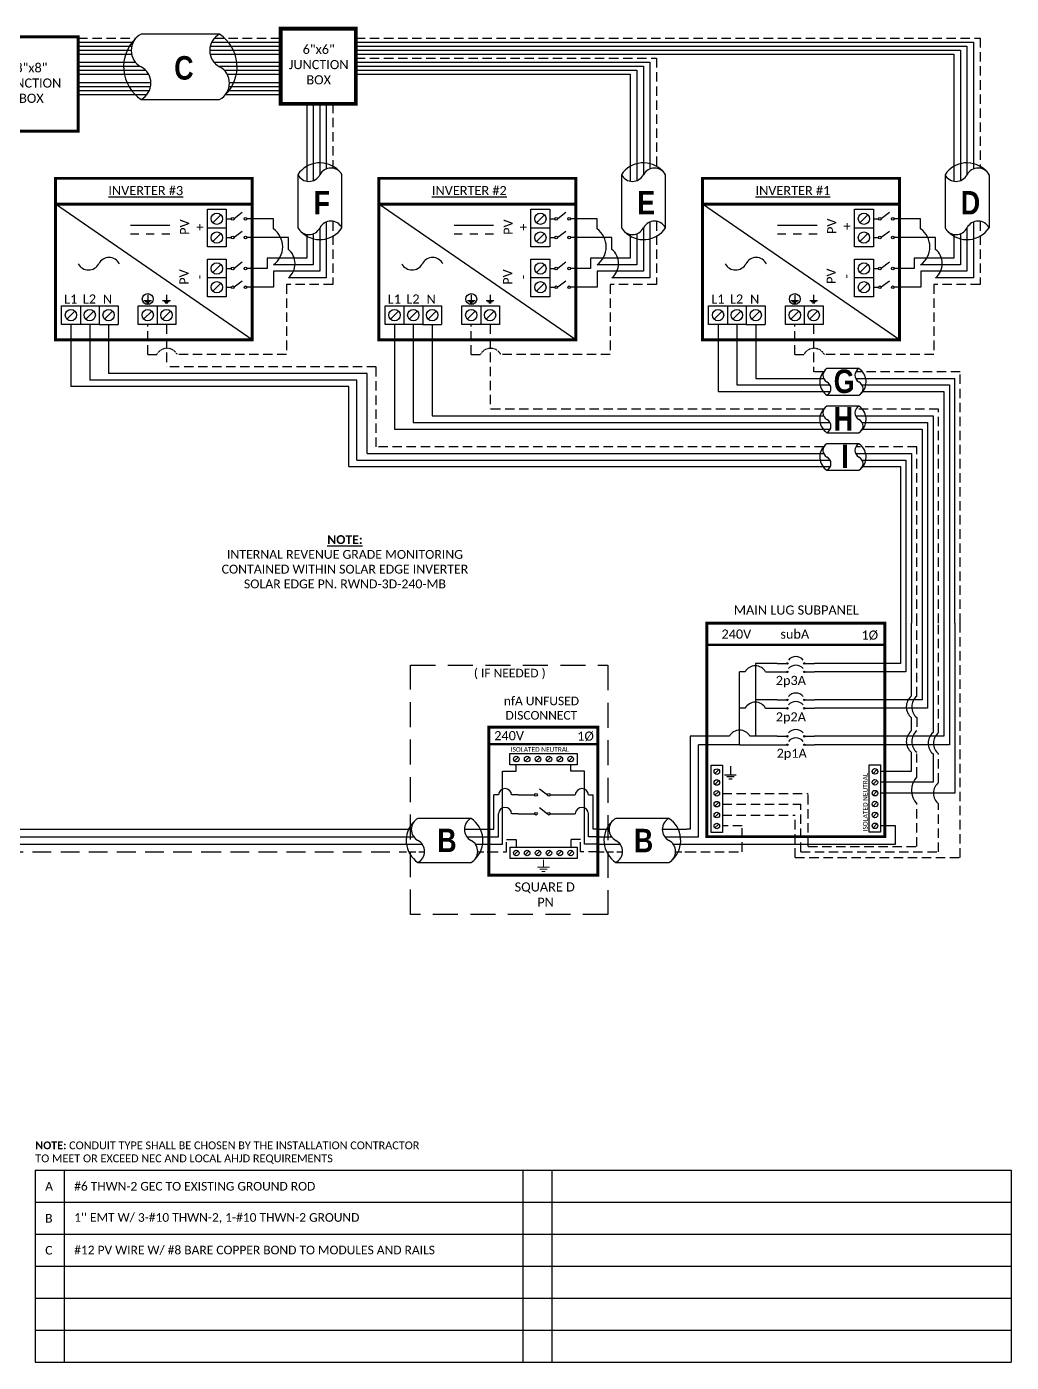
# Model space of a CAD drawing. Header units: feet. Extents: x 18883 to 19513, y 15288 to 15847.
# Drawn here: x 19120 to 19513, y 15288 to 15822 of the extents above; entities that cross this region are included whole.
import ezdxf

# ---------------------------------------------------------------- set-up
doc = ezdxf.new("R2010")
doc.units = ezdxf.units.FT
doc.header["$MEASUREMENT"] = 0
doc.linetypes.add('DASHED', pattern=[0.75, 0.5, -0.25])
doc.linetypes.add('HIDDEN', pattern=[0.375, 0.25, -0.125])
for name, color, linetype in [('ONE LINE BLOCKS', 7, 'Continuous'), ('TABLES', 7, 'Continuous'), ('TEXT', 7, 'Continuous'), ('Z - TITLEBLOCK TXT', 7, 'Continuous')]:
    doc.layers.add(name, color=color, linetype=linetype)
doc.styles.add('ONE LINE TXT', font='techb___.ttf')
doc.styles.get("Standard").update_dxf_attribs({"font": 'calibri.ttf'})

# ---------------------------------------------------------------- blocks, each defined once
blk = doc.blocks.new('3inverterSub')
at = {"layer": 'ONE LINE BLOCKS', "linetype": 'Continuous'}
h = blk.add_hatch(color=1, dxfattribs=at)
h.dxf.hatch_style = 1
edge = h.paths.add_edge_path()
edge.add_arc((40.28, 75.29), 0.291, 0, 360)
h = blk.add_hatch(color=1, dxfattribs=at)
h.dxf.hatch_style = 1
edge = h.paths.add_edge_path()
edge.add_arc((46.96, 75.29), 0.291, 0, 360)
h = blk.add_hatch(color=1, dxfattribs=at)
h.dxf.hatch_style = 1
edge = h.paths.add_edge_path()
edge.add_arc((40.28, 71.91), 0.291, 0, 360)
h = blk.add_hatch(color=1, dxfattribs=at)
h.dxf.hatch_style = 1
edge = h.paths.add_edge_path()
edge.add_arc((46.96, 71.91), 0.291, 0, 360)
h = blk.add_hatch(color=1, dxfattribs=at)
h.dxf.hatch_style = 1
edge = h.paths.add_edge_path()
edge.add_arc((40.28, 60.73), 0.291, 0, 360)
h = blk.add_hatch(color=1, dxfattribs=at)
h.dxf.hatch_style = 1
edge = h.paths.add_edge_path()
edge.add_arc((46.96, 60.73), 0.291, 0, 360)
h = blk.add_hatch(color=1, dxfattribs=at)
h.dxf.hatch_style = 1
edge = h.paths.add_edge_path()
edge.add_arc((40.28, 57.35), 0.291, 0, 360)
h = blk.add_hatch(color=1, dxfattribs=at)
h.dxf.hatch_style = 1
edge = h.paths.add_edge_path()
edge.add_arc((46.96, 57.35), 0.291, 0, 360)
h = blk.add_hatch(color=1, dxfattribs=at)
h.dxf.hatch_style = 1
edge = h.paths.add_edge_path()
edge.add_arc((40.28, 46.17), 0.291, 0, 360)
h = blk.add_hatch(color=1, dxfattribs=at)
h.dxf.hatch_style = 1
edge = h.paths.add_edge_path()
edge.add_arc((40.28, 42.79), 0.291, 0, 360)
h = blk.add_hatch(color=1, dxfattribs=at)
h.dxf.hatch_style = 1
edge = h.paths.add_edge_path()
edge.add_arc((46.96, 46.17), 0.291, 0, 360)
h = blk.add_hatch(color=1, dxfattribs=at)
h.dxf.hatch_style = 1
edge = h.paths.add_edge_path()
edge.add_arc((46.96, 42.79), 0.291, 0, 360)
at = {"color": 7, "linetype": 'Continuous'}
for p, q in [((85.47, 91.47), (85.47, 75.29)), ((94.17, 91.47), (94.17, 60.73)), ((102.87, 91.47), (102.87, 46.17)), ((36.09, 75.29), (27.43, 75.29)), ((27.43, 75.29), (27.43, 60.73)), ((85.47, 75.29), (51.15, 75.29)), ((36.09, 60.73), (27.43, 60.73)), ((27.43, 60.73), (27.43, 46.17)), ((94.17, 60.73), (51.15, 60.73)), ((17.02, 46.17), (1.34, 46.17)), ((1.34, 46.17), (1.34, 9)), ((36.09, 46.17), (25.26, 46.17)), ((102.87, 46.17), (51.15, 46.17)), ((1.34, 9), (0, 9))]:
    blk.add_line(p, q, dxfattribs=at)
at = {"color": 10, "linetype": 'Continuous'}
for p, q in [((87.65, 91.47), (87.65, 71.91)), ((96.35, 91.47), (96.35, 57.35)), ((105.05, 91.47), (105.05, 42.79)), ((21.14, 57.35), (21.14, 71.91)), ((23.31, 71.91), (21.14, 71.91)), ((31.55, 71.91), (36.09, 71.91)), ((87.65, 71.91), (51.15, 71.91)), ((21.14, 42.79), (21.14, 57.35)), ((23.31, 57.35), (21.14, 57.35)), ((31.55, 57.35), (36.09, 57.35)), ((96.35, 57.35), (51.15, 57.35)), ((21.14, 42.79), (4.63, 42.79)), ((4.63, 6), (4.63, 42.79)), ((21.14, 42.79), (36.09, 42.79)), ((105.05, 42.79), (51.15, 42.79)), ((0, 6), (4.63, 6))]:
    blk.add_line(p, q, dxfattribs=at)
at = {"color": 253, "linetype": 'Continuous'}
for p, q in [((89.82, 91.47), (89.82, 62.22)), ((98.52, 91.47), (98.52, 47.66)), ((107.23, 91.47), (107.23, 23.41)), ((89.82, 53.66), (89.82, 48.33)), ((89.82, 39.78), (89.82, 32.11)), ((98.52, 39.1), (98.52, 27.76)), ((89.82, 32.11), (77.54, 32.11)), ((98.52, 27.76), (77.54, 27.76)), ((107.23, 23.41), (77.54, 23.41)), ((83.55, 10.36), (77.54, 10.36)), ((83.55, 3), (83.55, 10.36)), ((0, 3), (83.55, 3))]:
    blk.add_line(p, q, dxfattribs=at)
at = {"color": 10, "linetype": 'Continuous'}
for centre in [(27.43, 69.75), (27.43, 55.19)]:
    blk.add_arc(centre, 4.65, 27.6639, 152.3361, dxfattribs=at)
at = {"color": 253, "linetype": 'Continuous'}
for centre in [(93.4, 57.94), (93.4, 44.05), (102.1, 43.38)]:
    blk.add_arc(centre, 5.58, 129.9215, 230.0785, dxfattribs=at)
at = {"color": 7, "linetype": 'Continuous'}
blk.add_arc((21.14, 44.01), 4.65, 27.6639, 152.3361, dxfattribs=at)
at = {"layer": 'ONE LINE BLOCKS', "lineweight": 50}
blk.add_line((8.04, 82.77), (79.2, 82.77), dxfattribs=at)
at = {"layer": 'ONE LINE BLOCKS', "lineweight": 50, "const_width": 1.19}
blk.add_lwpolyline([(8.04, 6.01), (8.04, 91.47), (79.2, 91.47), (79.2, 6.01)], close=True, dxfattribs=at)
at = {"layer": 'TEXT', "color": 92, "linetype": 'HIDDEN', "ltscale": 15}
for p, q in [((92, 62.22), (92, 91.47)), ((100.7, 47.66), (100.7, 91.47)), ((109.4, -2.31), (109.4, 91.47)), ((92, 53.66), (92, 48.33)), ((92, 30.01), (92, 39.1)), ((100.7, 27.68), (100.7, 39.1)), ((14.31, 23.34), (48.52, 23.34)), ((48.52, 2.06), (48.52, 23.34)), ((14.31, 18.99), (45.6, 18.99)), ((45.6, -0.12), (45.6, 18.99)), ((92, 2.06), (92, 19.13)), ((100.7, -0.12), (100.7, 19.13)), ((14.31, 14.64), (43.39, 14.64)), ((43.39, -2.31), (43.39, 14.64)), ((22.14, 10.28), (14.31, 10.28)), ((22.14, 0), (22.14, 10.28)), ((0, 0), (22.14, 0)), ((48.52, 2.06), (92, 2.06)), ((43.39, -2.31), (109.4, -2.31)), ((45.6, -0.12), (100.7, -0.12))]:
    blk.add_line(p, q, dxfattribs=at)
at = {"layer": 'TEXT', "color": 92, "linetype": 'HIDDEN', "flags": 128}
for points in [[(17.42, 34.26), (17.42, 30.76)], [(15.08, 30.76), (19.76, 30.76)], [(18.95, 29.89), (15.89, 29.89)], [(18.13, 29.02), (16.7, 29.02)]]:
    blk.add_lwpolyline(points, dxfattribs=at)
at = {"layer": 'TEXT', "color": 92, "linetype": 'Continuous', "ltscale": 4}
for centre, radius, start, end in [((95.47, 57.94), 5.51, 129.059, 230.941), ((95.47, 44.05), 5.51, 129.059, 230.941), ((104.17, 43.38), 5.51, 129.059, 230.941), ((97.91, 24.57), 8.03, 137.3778, 222.6222), ((104.17, 23.41), 5.51, 129.059, 230.941)]:
    blk.add_arc(centre, radius, start, end, dxfattribs=at)
at = {"layer": 'Z - TITLEBLOCK TXT', "color": 1, "linetype": 'Continuous'}
for p, q in [((9.77, 7.69), (9.77, 34.63)), ((9.77, 34.63), (14.31, 34.63)), ((14.31, 34.63), (14.31, 7.69)), ((73, 7.76), (73, 34.71)), ((73, 34.71), (77.54, 34.71)), ((77.54, 34.71), (77.54, 7.76)), ((14.31, 7.69), (9.77, 7.69)), ((77.54, 7.76), (73, 7.76))]:
    blk.add_line(p, q, dxfattribs=at)
at = {"layer": 'Z - TITLEBLOCK TXT', "color": 4, "linetype": 'Continuous'}
for p, q in [((12.83, 32.82), (11.25, 31.25)), ((76.06, 32.9), (74.49, 31.32)), ((12.83, 28.47), (11.25, 26.9)), ((76.06, 28.54), (74.49, 26.97)), ((12.83, 24.12), (11.25, 22.55)), ((76.06, 24.19), (74.49, 22.62)), ((12.83, 19.77), (11.25, 18.2)), ((76.06, 19.84), (74.49, 18.27)), ((12.83, 15.42), (11.25, 13.85)), ((12.83, 11.07), (11.25, 9.5)), ((76.06, 15.49), (74.49, 13.92)), ((76.06, 11.14), (74.49, 9.57))]:
    blk.add_line(p, q, dxfattribs=at)
at = {"layer": 'Z - TITLEBLOCK TXT', "color": 1, "linetype": 'Continuous', "flags": 128}
for points in [[(36.09, 75.29), (40.28, 75.29)], [(36.09, 75.29), (40.28, 75.29)], [(46.96, 75.29), (51.15, 75.29)], [(36.09, 71.91), (40.28, 71.91)], [(36.09, 71.91), (40.28, 71.91)], [(46.96, 71.91), (51.15, 71.91)], [(36.09, 60.73), (40.28, 60.73)], [(36.09, 60.73), (40.28, 60.73)], [(46.96, 60.73), (51.15, 60.73)], [(36.09, 57.35), (40.28, 57.35)], [(36.09, 57.35), (40.28, 57.35)], [(46.96, 57.35), (51.15, 57.35)], [(36.09, 46.17), (40.28, 46.17)], [(36.09, 46.17), (40.28, 46.17)], [(36.09, 42.79), (40.28, 42.79)], [(36.09, 42.79), (40.28, 42.79)], [(46.96, 46.17), (51.15, 46.17)], [(46.96, 42.79), (51.15, 42.79)]]:
    blk.add_lwpolyline(points, dxfattribs=at)
at = {"layer": 'Z - TITLEBLOCK TXT', "color": 1, "linetype": 'Continuous'}
for centre in [(40.28, 75.29), (46.96, 75.29), (40.28, 71.91), (46.96, 71.91), (40.28, 60.73), (46.96, 60.73), (40.28, 57.35), (46.96, 57.35), (40.28, 46.17), (40.28, 42.79), (46.96, 46.17), (46.96, 42.79)]:
    blk.add_circle(centre, 0.291, dxfattribs=at)
at = {"layer": 'Z - TITLEBLOCK TXT', "color": 4, "linetype": 'Continuous'}
for centre in [(12.04, 32.04), (75.27, 32.11), (12.04, 27.69), (75.27, 27.76), (12.04, 23.34), (75.27, 23.41), (12.04, 18.99), (75.27, 19.06), (12.04, 14.64), (12.04, 10.28), (75.27, 14.71), (75.27, 10.36)]:
    blk.add_circle(centre, 1.11, dxfattribs=at)
at = {"layer": 'Z - TITLEBLOCK TXT', "color": 1, "linetype": 'Continuous'}
for centre in [(43.62, 74.09), (43.62, 70.71), (43.62, 59.53), (43.62, 56.15), (43.62, 44.97), (43.62, 41.59)]:
    blk.add_arc(centre, 3.93, 40.3392, 139.6608, dxfattribs=at)
at = {"layer": 'TABLES', "color": 1, "linetype": 'Continuous'}
for s, p in [('2p3A', (35.59, 66.67)), ('2p2A', (35.59, 52.11)), ('2p1A', (35.93, 37.55))]:
    blk.add_text(s, height=3.658, dxfattribs=at).set_placement(p)
at = {"layer": 'TABLES', "color": 4, "linetype": 'Continuous'}
blk.add_text('ISOLATED NEUTRAL', height=1.8743, rotation=90, dxfattribs=at).set_placement((72.35, 8.12))
at = {"layer": 'TEXT', "color": 1, "attachment_point": 5}
for s, width, gutter_width, insert, char_height in [('MAIN LUG SUBPANEL ', 62.3984, 7.17, (43.82, 96.65), 3.6576), ('240V', 0.1481, 0.75, (19.83, 87.03), 3.658), ('subA', 0.1481, 0.75, (43.21, 87.03), 3.658), ('1Ø', 0.1481, 0.75, (73.19, 86.51), 3.658)]:
    blk.add_mtext_dynamic_manual_height_columns(s, width=width, gutter_width=gutter_width, heights=[0], dxfattribs=dict(at, insert=insert, char_height=char_height))
blk = doc.blocks.new('*U17')
at = {"color": 7, "linetype": 'Continuous'}
for p, q in [((-7.14, 13.31), (-28.39, 13.31)), ((-28.39, -4.31), (-7.14, -4.31))]:
    blk.add_line(p, q, dxfattribs=at)
at = {"color": 7}
for p, q in [((-35.53, 9), (-31.05, 9)), ((-9.81, 9), (0, 9))]:
    blk.add_line(p, q, dxfattribs=at)
at = {"color": 10}
for p, q in [((-35.53, 6), (-30.11, 6)), ((-8.87, 6), (0, 6))]:
    blk.add_line(p, q, dxfattribs=at)
at = {"color": 253}
for p, q in [((-35.53, 3), (-26.66, 3)), ((-5.41, 3), (0, 3))]:
    blk.add_line(p, q, dxfattribs=at)
at = {"color": 92, "linetype": 'HIDDEN', "ltscale": 10}
for p, q in [((-4.48, 0), (0, 0)), ((-35.53, 0), (-25.72, 0))]:
    blk.add_line(p, q, dxfattribs=at)
at = {"color": 7, "linetype": 'Continuous'}
for centre, start, end in [((-22.54, 4.5), 133.9732, 236.4265), ((-12.99, 4.5), 313.9732, 56.4265)]:
    blk.add_arc(centre, 10.58, start, end, dxfattribs=at)
at = {"linetype": 'Continuous'}
for centre, start, end in [((-26.08, 8.91), 117.6639, 242.3361), ((-4.83, 8.91), 117.6639, 242.3361), ((-30.7, 0.09), 297.6639, 62.3361), ((-9.45, 0.09), 297.6639, 62.3361)]:
    blk.add_arc(centre, 4.98, start, end, dxfattribs=at)
blk = doc.blocks.new('*U25')
at = {"color": 7}
blk.add_line((-79.14, 9), (0, 9), dxfattribs=at)
at = {"color": 10}
blk.add_line((-79.14, 6), (0, 6), dxfattribs=at)
at = {"color": 253}
blk.add_line((-79.14, 3), (0, 3), dxfattribs=at)
at = {"color": 92, "linetype": 'DASHED', "ltscale": 15}
blk.add_line((-79.14, 0), (0, 0), dxfattribs=at)
blk = doc.blocks.new('unfusedDisconnect')
at = {"lineweight": 50}
blk.add_line((-43.61, 43.06), (0, 43.06), dxfattribs=at)
at = {"color": 1, "linetype": 'Continuous'}
for p, q in [((-35.27, 34.78), (-35.27, 39.32)), ((-35.27, 39.32), (-8.32, 39.32)), ((-8.32, 39.32), (-8.32, 34.78)), ((-8.32, 34.78), (-35.27, 34.78)), ((-31.89, 22.73), (-25.32, 22.73)), ((-23.43, 25.18), (-20.16, 22.74)), ((-19.08, 22.73), (-11.7, 22.73)), ((-23.43, 17.65), (-20.16, 15.2)), ((-31.89, 15.2), (-25.32, 15.2)), ((-19.08, 15.2), (-11.7, 15.19)), ((-35.27, 1.76), (-8.32, 1.76)), ((-35.27, 1.76), (-35.27, -2.78)), ((-8.32, 1.76), (-8.32, -2.78)), ((-8.32, -2.78), (-35.27, -2.78))]:
    blk.add_line(p, q, dxfattribs=at)
at = {"color": 4, "linetype": 'Continuous'}
for p, q in [((-31.89, 37.83), (-33.46, 36.26)), ((-27.53, 37.83), (-29.11, 36.26)), ((-23.18, 37.83), (-24.76, 36.26)), ((-18.83, 37.83), (-20.41, 36.26)), ((-14.48, 37.83), (-16.06, 36.26)), ((-10.13, 37.83), (-11.7, 36.26)), ((-31.89, 0.28), (-33.46, -1.3)), ((-27.53, 0.28), (-29.11, -1.3)), ((-23.18, 0.28), (-24.76, -1.3)), ((-18.83, 0.28), (-20.41, -1.3)), ((-14.48, 0.28), (-16.06, -1.3)), ((-10.13, 0.28), (-11.7, -1.3))]:
    blk.add_line(p, q, dxfattribs=at)
at = {"color": 253, "linetype": 'Continuous'}
for p, q in [((-38.16, 3), (-38.16, 32.17)), ((-38.16, 32.17), (-32.67, 32.17)), ((-32.67, 32.17), (-32.67, 34.78)), ((-10.92, 32.17), (-10.92, 34.78)), ((-5.43, 32.17), (-10.92, 32.17)), ((-5.43, 3), (-5.43, 32.17)), ((-43.61, 3), (-38.16, 3)), ((0, 3), (-5.43, 3))]:
    blk.add_line(p, q, dxfattribs=at)
at = {"color": 7, "linetype": 'Continuous'}
for p, q in [((-41.66, 9), (-41.66, 22.73)), ((-39.8, 22.73), (-41.66, 22.73)), ((-31.89, 22.73), (-34.52, 22.73)), ((-11.7, 22.73), (-9.07, 22.73)), ((-3.79, 22.73), (-1.93, 22.73)), ((-1.93, 9), (-1.93, 22.73))]:
    blk.add_line(p, q, dxfattribs=at)
at = {"color": 10, "linetype": 'Continuous'}
for p, q in [((-39.8, 6), (-39.8, 15.2)), ((-31.89, 15.2), (-34.52, 15.2)), ((-11.7, 15.2), (-9.07, 15.2)), ((-3.79, 6), (-3.79, 15.2)), ((-43.61, 6), (-39.8, 6)), ((0, 6), (-3.79, 6))]:
    blk.add_line(p, q, dxfattribs=at)
at = {"color": 7}
for p, q in [((-43.61, 9), (-41.66, 9)), ((0, 9), (-1.93, 9))]:
    blk.add_line(p, q, dxfattribs=at)
at = {"color": 92, "linetype": 'HIDDEN', "ltscale": 15}
for p, q in [((-43.61, 0), (-36.58, 0)), ((-36.58, 0), (-36.58, 4.9)), ((-36.58, 4.9), (-32.67, 4.9)), ((-32.67, 4.9), (-32.67, 1.76)), ((-7.01, 4.9), (-10.92, 4.9)), ((-10.92, 4.9), (-10.92, 1.76)), ((-7.01, 0), (-7.01, 4.9)), ((0, 0), (-7.01, 0))]:
    blk.add_line(p, q, dxfattribs=at)
at = {"lineweight": 50, "const_width": 1.19}
blk.add_lwpolyline([(-43.61, -9.34), (-43.61, 49.84), (0, 49.84), (0, -9.34)], close=True, dxfattribs=at)
at = {"color": 92, "linetype": 'Continuous', "lineweight": 5, "ltscale": 0.05, "flags": 128}
for points in [[(-21.8, -3.32), (-21.8, -6.17)], [(-24.14, -6.17), (-19.45, -6.17)], [(-20.27, -7.03), (-23.32, -7.03)], [(-21.08, -7.9), (-22.51, -7.9)]]:
    blk.add_lwpolyline(points, dxfattribs=at)
at = {"color": 4, "linetype": 'Continuous'}
for centre in [(-32.67, 37.05), (-28.32, 37.05), (-23.97, 37.05), (-19.62, 37.05), (-15.27, 37.05), (-10.92, 37.05), (-32.67, -0.51), (-28.32, -0.51), (-23.97, -0.51), (-19.62, -0.51), (-15.27, -0.51), (-10.92, -0.51)]:
    blk.add_circle(centre, 1.11, dxfattribs=at)
at = {"color": 1, "linetype": 'Continuous'}
for centre in [(-24.78, 22.73), (-19.62, 22.73), (-24.78, 15.2), (-19.62, 15.2)]:
    blk.add_circle(centre, 0.541, dxfattribs=at)
at = {"color": 7, "linetype": 'Continuous'}
for centre in [(-37.16, 22.58), (-6.43, 22.58)]:
    blk.add_arc(centre, 2.64, 3.2819, 176.7181, dxfattribs=at)
at = {"color": 10, "linetype": 'Continuous'}
for centre in [(-37.16, 15.04), (-6.43, 15.04)]:
    blk.add_arc(centre, 2.64, 3.2819, 176.7181, dxfattribs=at)
at = {"color": 4, "linetype": 'Continuous'}
blk.add_text('ISOLATED NEUTRAL', height=1.8743, dxfattribs=at).set_placement((-34.91, 39.97))
at = {"color": 1}
for s, width, gutter_width, heights, insert, char_height, attachment_point in [('\\A1;\\pi17.559;nfA UNFUSED\\P\\pi18.229;DISCONNECT', 64.922, 0, [11.89], (-55.21, 62.04), 3.4544, 1), ('240V', 0.1481, 0.75, [0], (-35.55, 46.4), 3.658, 5), ('1Ø', 0.1481, 0.75, [0], (-4.98, 46.1), 3.658, 5), ('\\A1;\\pi13.903,t32.191;SQUARE D\\P\\pi22.981,t41.269;PN', 51.6906, 0.203, [45.94], (-47.25, -12.27), 3.6576, 1)]:
    blk.add_mtext_dynamic_manual_height_columns(s, width=width, gutter_width=gutter_width, heights=heights, dxfattribs=dict(at, insert=insert, char_height=char_height, attachment_point=attachment_point))
blk = doc.blocks.new('*U23')
at = {"color": 10, "linetype": 'DASHED', "ltscale": 20}
blk.add_lwpolyline([(-75.05, 74.56), (3.97, 74.56), (3.97, -25.17), (-75.05, -25.17)], close=True, dxfattribs=at)
at = {"color": 7}
for name, p in [('unfusedDisconnect', (0, 0)), ('*U17', (-43.61, 0))]:
    blk.add_blockref(name, p, dxfattribs=at)
at = {"color": 10, "insert": (-50.86, 73.16), "char_height": 3.4544, "attachment_point": 1}
blk.add_mtext_dynamic_manual_height_columns('\\A1;\\pi1.2092;( IF NEEDED )', width=30.7523, gutter_width=0, heights=[6.58], dxfattribs=at)
at = {"color": 1, "linetype": 'Continuous', "insert": (-64.3, 9.22), "char_height": 9.3833, "attachment_point": 1, "style": 'ONE LINE TXT'}
blk.add_mtext_dynamic_manual_height_columns('{\\W1;\\C256;B}', width=0.1385, gutter_width=2.13, heights=[0], dxfattribs=at)
blk = doc.blocks.new('*U28')
at = {"color": 7}
blk.add_line((-79.14, 9), (0, 9), dxfattribs=at)
at = {"color": 10}
blk.add_line((-79.14, 6), (0, 6), dxfattribs=at)
at = {"color": 253}
blk.add_line((-79.14, 3), (0, 3), dxfattribs=at)
at = {"color": 92, "linetype": 'DASHED', "ltscale": 15}
blk.add_line((-79.14, 0), (0, 0), dxfattribs=at)
at = {"color": 1, "insert": (-22.08, 115.96), "char_height": 3.5433, "attachment_point": 5}
blk.add_mtext_dynamic_manual_height_columns('{\\fCalibri|b1|i0|c0|p34;\\LNOTE:\\P}INTERNAL REVENUE GRADE MONITORING\\PCONTAINED WITHIN SOLAR EDGE INVERTER\\PSOLAR EDGE PN. RWND-3D-240-MB', width=99.534, gutter_width=7.17, heights=[0], dxfattribs=at)
blk = doc.blocks.new('*T22')
at = {"linetype": 'ByBlock', "lineweight": -2, "transparency": 16777216}
for p, q in [((0, 0), (390.51, 0)), ((0, 0), (0, -76.8)), ((11.58, 0), (11.58, -76.8)), ((195.1, 0), (195.1, -76.8)), ((206.68, 0), (206.68, -76.8)), ((390.51, 0), (390.51, -76.8)), ((0, -12.8), (390.51, -12.8)), ((0, -25.61), (390.51, -25.61)), ((0, -38.41), (390.51, -38.41)), ((0, -51.22), (390.51, -51.22)), ((0, -64.02), (390.51, -64.02)), ((0, -76.8), (390.51, -76.8))]:
    blk.add_line(p, q, dxfattribs=at)
at = {"color": 0, "linetype": 'Continuous', "transparency": 16777216, "char_height": 3.4544, "attachment_point": 4}
for s, insert, width in [('{\\fCalibri|b0|i0|c0;A', (4.06, -6.4), 3.4544), ('{\\fCalibri|b0|i0|c0;#6 THWN-2 GEC TO EXISTING GROUND ROD', (15.65, -6.4), 175.3856), ('{\\fCalibri|b0|i0|c0;', (199.16, -6.4), 3.4544), ('{\\fCalibri|b0|i0|c0;', (210.74, -6.4), 175.7027), ('{\\fCalibri|b0|i0|c0;B', (4.06, -19.21), 3.4544), ("{\\fCalibri|b0|i0|c0;1'' EMT W/ 3-#10 THWN-2, 1-#10 THWN-2 GROUND", (15.65, -19.21), 175.3856), ('{\\fCalibri|b0|i0|c0;', (199.16, -19.21), 3.4544), ('{\\fCalibri|b0|i0|c0;', (210.74, -19.21), 175.7027), ('{\\fCalibri|b0|i0|c0;C', (4.06, -32.01), 3.4544), ('{\\fCalibri|b0|i0|c0;#12 PV WIRE W/ #8 BARE COPPER BOND TO MODULES AND RAILS', (15.65, -32.01), 175.3856), ('{\\fCalibri|b0|i0|c0;', (199.16, -32.01), 3.4544), ('{\\fCalibri|b0|i0|c0;', (210.74, -32.01), 175.7027), ('{\\fCalibri|b0|i0|c0;', (4.06, -44.82), 3.4544), ('{\\fCalibri|b0|i0|c0;', (15.65, -44.82), 175.3856), ('{\\fCalibri|b0|i0|c0;', (199.16, -44.82), 3.4544), ('{\\fCalibri|b0|i0|c0;', (210.74, -44.82), 175.7027), ('{\\fCalibri|b0|i0|c0;', (4.06, -57.62), 3.4544), ('{\\fCalibri|b0|i0|c0;', (15.65, -57.62), 175.3856), ('{\\fCalibri|b0|i0|c0;', (199.16, -57.62), 3.4544), ('{\\fCalibri|b0|i0|c0;', (210.74, -57.62), 175.7027), ('{\\fCalibri|b0|i0|c0;', (4.06, -70.41), 3.4544), ('{\\fCalibri|b0|i0|c0;', (15.65, -70.41), 175.3856), ('{\\fCalibri|b0|i0|c0;', (199.16, -70.41), 3.4544), ('{\\fCalibri|b0|i0|c0;', (210.74, -70.41), 175.7027)]:
    blk.add_mtext(s, dxfattribs=dict(at, insert=insert, width=width))
blk = doc.blocks.new('8x8box')
at = {"lineweight": 50, "const_width": 1.19}
blk.add_lwpolyline([(37.78, 0), (0, 0), (0, 37.78), (37.78, 37.78)], close=True, dxfattribs=at)
at = {"color": 1, "insert": (19.03, 19.26), "char_height": 3.6576, "attachment_point": 5}
blk.add_mtext_dynamic_manual_height_columns('8"x8"  JUNCTION BOX ', width=0.4767, gutter_width=7.17, heights=[0], dxfattribs=at)
blk = doc.blocks.new('6x6box')
at = {"lineweight": 50, "const_width": 1.53}
blk.add_lwpolyline([(30.1, 0), (0, 0), (0, 30.1), (30.1, 30.1)], close=True, dxfattribs=at)
at = {"color": 1, "insert": (15.24, 15.71), "char_height": 3.6576, "width": 0.4767, "attachment_point": 5}
blk.add_mtext('6"x6"  JUNCTION BOX  ', dxfattribs=at)

msp = doc.modelspace()

# ---------------------------------------------------------------- linework, layer by layer
at = {"color": 92, "linetype": 'HIDDEN', "ltscale": 15}
for p, q in [((19140.28, 15817.87), (19163.36, 15817.87)), ((19194.78, 15817.87), (19221.21, 15817.87)), ((19251.31, 15817.87), (19500.99, 15817.87)), ((19500.99, 15817.87), (19500.99, 15765.83)), ((19251.31, 15809.83), (19371.55, 15809.83)), ((19371.55, 15809.83), (19371.55, 15765.83)), ((19242.12, 15791.56), (19242.12, 15765.83)), ((19242.12, 15744.59), (19242.12, 15719.34)), ((19371.55, 15744.59), (19371.55, 15719.34)), ((19500.99, 15744.59), (19500.99, 15719.34)), ((19242.12, 15719.34), (19223.62, 15719.34)), ((19223.62, 15719.34), (19223.62, 15691.26)), ((19371.55, 15719.34), (19353.05, 15719.34)), ((19353.05, 15719.34), (19353.05, 15691.26)), ((19500.99, 15719.34), (19482.48, 15719.34)), ((19482.48, 15719.34), (19482.48, 15691.26)), ((19168.04, 15691.26), (19168.04, 15703.3)), ((19175.57, 15703.3), (19175.57, 15686.33)), ((19297.47, 15691.26), (19297.47, 15703.3)), ((19305, 15703.3), (19305, 15669.37)), ((19426.9, 15691.26), (19426.9, 15703.3)), ((19434.44, 15703.3), (19434.44, 15684.39)), ((19168.04, 15691.26), (19171.64, 15691.26)), ((19223.62, 15691.26), (19179.88, 15691.26)), ((19297.47, 15691.26), (19301.07, 15691.26)), ((19353.05, 15691.26), (19309.31, 15691.26)), ((19426.9, 15691.26), (19430.5, 15691.26)), ((19482.48, 15691.26), (19438.74, 15691.26)), ((19259.45, 15686.33), (19175.57, 15686.33)), ((19259.45, 15654.34), (19259.45, 15686.33)), ((19438.49, 15684.39), (19434.44, 15684.39)), ((19493.09, 15684.39), (19451.3, 15684.39)), ((19493.09, 15583.88), (19493.09, 15684.39)), ((19438.49, 15669.37), (19305, 15669.37)), ((19484.39, 15669.37), (19451.3, 15669.37)), ((19484.39, 15583.88), (19484.39, 15669.37)), ((19438.49, 15654.34), (19259.45, 15654.34)), ((19475.69, 15654.34), (19451.3, 15654.34)), ((19475.69, 15583.88), (19475.69, 15654.34))]:
    msp.add_line(p, q, dxfattribs=at)
at = {"color": 10, "linetype": 'Continuous'}
for p, q in [((19140.28, 15816.26), (19162.26, 15816.26)), ((19193.67, 15816.26), (19221.21, 15816.26)), ((19251.31, 15816.26), (19498.36, 15816.26)), ((19498.36, 15816.26), (19498.36, 15765.54)), ((19140.28, 15813.05), (19161.46, 15813.05)), ((19192.87, 15813.05), (19221.21, 15813.05)), ((19251.31, 15813.05), (19493.12, 15813.04)), ((19493.12, 15813.04), (19493.12, 15760.88)), ((19140.28, 15808.22), (19163.15, 15808.22)), ((19140.28, 15805.01), (19167.26, 15805.01)), ((19194.56, 15808.22), (19221.21, 15808.22)), ((19198.68, 15805.01), (19221.21, 15805.01)), ((19251.31, 15808.23), (19368.93, 15808.22)), ((19251.31, 15805.01), (19363.69, 15805.01)), ((19363.69, 15805.01), (19363.69, 15760.88)), ((19368.93, 15808.22), (19368.93, 15765.54)), ((19140.28, 15800.18), (19169.33, 15800.18)), ((19200.75, 15800.18), (19221.21, 15800.18)), ((19140.28, 15796.96), (19168.73, 15796.96)), ((19200.15, 15796.96), (19221.21, 15796.96)), ((19234.26, 15791.56), (19234.26, 15760.88)), ((19239.5, 15791.56), (19239.5, 15765.54)), ((19218.37, 15745.62), (19207.74, 15745.62)), ((19218.37, 15741.51), (19218.37, 15745.62)), ((19347.8, 15745.62), (19337.17, 15745.62)), ((19347.8, 15741.51), (19347.8, 15745.62)), ((19477.24, 15745.62), (19466.61, 15745.62)), ((19477.24, 15741.51), (19477.24, 15745.62)), ((19239.5, 15744.3), (19239.5, 15721.96)), ((19368.93, 15744.3), (19368.93, 15721.96)), ((19498.36, 15744.3), (19498.36, 15721.96)), ((19224.33, 15738.08), (19207.74, 15738.08)), ((19224.33, 15733.36), (19224.33, 15738.08)), ((19234.26, 15739.63), (19234.26, 15727.21)), ((19353.76, 15738.08), (19337.17, 15738.08)), ((19353.76, 15733.36), (19353.76, 15738.08)), ((19363.69, 15739.63), (19363.69, 15727.21)), ((19483.19, 15738.08), (19466.61, 15738.08)), ((19483.19, 15733.36), (19483.19, 15738.08)), ((19493.12, 15739.63), (19493.12, 15727.21)), ((19234.26, 15727.21), (19218.37, 15727.21)), ((19363.69, 15727.21), (19347.8, 15727.21)), ((19493.12, 15727.21), (19477.24, 15727.21)), ((19239.5, 15721.96), (19224.33, 15721.96)), ((19368.93, 15721.96), (19353.76, 15721.96)), ((19498.36, 15721.96), (19483.19, 15721.96)), ((19144.87, 15703.3), (19144.87, 15681.07)), ((19274.3, 15703.3), (19274.3, 15664.11)), ((19403.73, 15703.3), (19403.73, 15679.13)), ((19251.75, 15681.07), (19144.87, 15681.07)), ((19251.75, 15649.08), (19251.75, 15681.07)), ((19403.73, 15679.13), (19440.99, 15679.13)), ((19453.81, 15679.13), (19488.74, 15679.13)), ((19488.74, 15679.13), (19488.74, 15583.88)), ((19274.3, 15664.11), (19440.99, 15664.11)), ((19453.81, 15664.11), (19480.04, 15664.11)), ((19480.04, 15664.11), (19480.04, 15583.88)), ((19251.75, 15649.08), (19440.99, 15649.08)), ((19453.81, 15649.08), (19471.34, 15649.08)), ((19471.34, 15649.08), (19471.34, 15583.88))]:
    msp.add_line(p, q, dxfattribs=at)
at = {"color": 7, "linetype": 'Continuous'}
for p, q in [((19140.28, 15814.65), (19161.66, 15814.65)), ((19196.81, 15819.44), (19165.4, 15819.44)), ((19193.08, 15814.65), (19221.21, 15814.65)), ((19251.31, 15814.65), (19495.74, 15814.65)), ((19495.74, 15814.65), (19495.74, 15763.13)), ((19140.28, 15811.44), (19161.61, 15811.44)), ((19193.02, 15811.44), (19221.21, 15811.44)), ((19251.31, 15811.44), (19490.5, 15811.44)), ((19490.5, 15811.44), (19490.5, 15760.65)), ((19140.28, 15806.62), (19165.02, 15806.62)), ((19196.44, 15806.62), (19221.21, 15806.61)), ((19251.31, 15806.62), (19366.31, 15806.61)), ((19366.31, 15806.61), (19366.31, 15763.13)), ((19140.28, 15803.4), (19168.45, 15803.4)), ((19140.28, 15798.57), (19169.22, 15798.57)), ((19199.86, 15803.4), (19221.21, 15803.4)), ((19200.63, 15798.57), (19221.21, 15798.57)), ((19251.31, 15803.4), (19361.07, 15803.4)), ((19361.07, 15803.4), (19361.07, 15760.65)), ((19140.28, 15795.35), (19167.77, 15795.35)), ((19165.4, 15793.37), (19196.81, 15793.37)), ((19199.19, 15795.35), (19221.21, 15795.35)), ((19231.64, 15791.56), (19231.64, 15760.65)), ((19236.88, 15791.56), (19236.88, 15763.13)), ((19228.12, 15763.23), (19228.12, 15741.99)), ((19245.75, 15741.99), (19245.75, 15763.23)), ((19357.55, 15763.23), (19357.55, 15741.99)), ((19375.18, 15741.99), (19375.18, 15763.23)), ((19486.98, 15763.23), (19486.98, 15741.99)), ((19504.61, 15763.23), (19504.61, 15741.99)), ((19209.89, 15697.13), (19131.11, 15751.5)), ((19339.32, 15697.13), (19260.55, 15751.5)), ((19468.75, 15697.13), (19389.98, 15751.5)), ((19176.94, 15742.89), (19161.17, 15742.89)), ((19236.88, 15741.89), (19236.88, 15724.59)), ((19306.37, 15742.89), (19290.6, 15742.89)), ((19366.31, 15741.89), (19366.31, 15724.59)), ((19435.8, 15742.89), (19420.03, 15742.89)), ((19495.74, 15741.89), (19495.74, 15724.59)), ((19164.47, 15739.48), (19161.17, 15739.48)), ((19170.7, 15739.48), (19167.41, 15739.48)), ((19176.94, 15739.48), (19173.64, 15739.48)), ((19231.64, 15739.4), (19231.64, 15729.83)), ((19293.9, 15739.48), (19290.6, 15739.48)), ((19300.13, 15739.48), (19296.84, 15739.48)), ((19306.37, 15739.48), (19303.07, 15739.48)), ((19361.07, 15739.4), (19361.07, 15729.83)), ((19423.33, 15739.48), (19420.03, 15739.48)), ((19429.56, 15739.48), (19426.27, 15739.48)), ((19435.8, 15739.48), (19432.51, 15739.48)), ((19490.5, 15739.4), (19490.5, 15729.83)), ((19231.64, 15729.83), (19215.8, 15729.83)), ((19215.8, 15729.83), (19215.8, 15725.72)), ((19361.07, 15729.83), (19345.23, 15729.83)), ((19345.23, 15729.83), (19345.23, 15725.72)), ((19490.5, 15729.83), (19474.66, 15729.83)), ((19474.66, 15729.83), (19474.66, 15725.72)), ((19215.8, 15725.72), (19207.74, 15725.72)), ((19236.88, 15724.59), (19218.42, 15724.59)), ((19218.42, 15724.59), (19218.42, 15718.19)), ((19345.23, 15725.72), (19337.17, 15725.72)), ((19366.31, 15724.59), (19347.85, 15724.59)), ((19347.85, 15724.59), (19347.85, 15718.19)), ((19474.66, 15725.72), (19466.61, 15725.72)), ((19495.74, 15724.59), (19477.28, 15724.59)), ((19477.28, 15724.59), (19477.28, 15718.19)), ((19218.42, 15718.19), (19207.74, 15718.19)), ((19347.85, 15718.19), (19337.17, 15718.19)), ((19477.28, 15718.19), (19466.61, 15718.19)), ((19137.33, 15703.3), (19137.33, 15678.44)), ((19266.76, 15703.3), (19266.76, 15661.48)), ((19396.19, 15703.3), (19396.19, 15676.5)), ((19452.57, 15685.66), (19439.76, 15685.66)), ((19248.53, 15678.44), (19137.33, 15678.44)), ((19248.53, 15646.45), (19248.53, 15678.44)), ((19396.19, 15676.5), (19441.12, 15676.5)), ((19453.94, 15676.5), (19486.57, 15676.5)), ((19486.57, 15676.5), (19486.57, 15583.88)), ((19439.76, 15675.03), (19452.57, 15675.03)), ((19452.57, 15670.63), (19439.76, 15670.63)), ((19266.76, 15661.48), (19441.12, 15661.48)), ((19439.76, 15660), (19452.57, 15660)), ((19453.94, 15661.48), (19477.87, 15661.48)), ((19477.87, 15661.48), (19477.87, 15583.88)), ((19452.57, 15655.61), (19439.76, 15655.61)), ((19248.53, 15646.45), (19441.12, 15646.45)), ((19439.76, 15644.98), (19452.57, 15644.98)), ((19453.94, 15646.45), (19469.17, 15646.45)), ((19469.17, 15646.45), (19469.17, 15583.88))]:
    msp.add_line(p, q, dxfattribs=at)
at = {"color": 1, "linetype": 'Continuous'}
for p, q in [((19191.93, 15734.32), (19191.93, 15749.39)), ((19191.93, 15749.39), (19199.46, 15749.39)), ((19191.93, 15734.32), (19191.93, 15749.39)), ((19199.46, 15749.39), (19199.46, 15734.32)), ((19199.46, 15749.39), (19199.46, 15741.85)), ((19199.46, 15745.62), (19201.5, 15745.62)), ((19205.89, 15748.08), (19202.63, 15745.64)), ((19321.36, 15734.32), (19321.36, 15749.39)), ((19321.36, 15749.39), (19328.9, 15749.39)), ((19321.36, 15734.32), (19321.36, 15749.39)), ((19328.9, 15749.39), (19328.9, 15734.32)), ((19328.9, 15749.39), (19328.9, 15741.85)), ((19328.9, 15745.62), (19330.93, 15745.62)), ((19335.32, 15748.08), (19332.06, 15745.64)), ((19450.79, 15734.32), (19450.79, 15749.39)), ((19450.79, 15749.39), (19458.33, 15749.39)), ((19450.79, 15734.32), (19450.79, 15749.39)), ((19458.33, 15749.39), (19458.33, 15734.32)), ((19458.33, 15749.39), (19458.33, 15741.85)), ((19458.33, 15745.62), (19460.37, 15745.62)), ((19464.76, 15748.08), (19461.49, 15745.64)), ((19199.46, 15741.85), (19191.93, 15741.85)), ((19205.89, 15740.55), (19202.63, 15738.1)), ((19328.9, 15741.85), (19321.36, 15741.85)), ((19335.32, 15740.55), (19332.06, 15738.1)), ((19458.33, 15741.85), (19450.79, 15741.85)), ((19464.76, 15740.55), (19461.49, 15738.1)), ((19199.46, 15738.08), (19201.5, 15738.08)), ((19328.9, 15738.08), (19330.93, 15738.08)), ((19458.33, 15738.08), (19460.37, 15738.08)), ((19199.46, 15734.32), (19191.93, 15734.32)), ((19191.93, 15714.42), (19191.93, 15729.49)), ((19191.93, 15729.49), (19199.46, 15729.49)), ((19199.46, 15729.49), (19199.46, 15721.96)), ((19328.9, 15734.32), (19321.36, 15734.32)), ((19321.36, 15714.42), (19321.36, 15729.49)), ((19321.36, 15729.49), (19328.9, 15729.49)), ((19328.9, 15729.49), (19328.9, 15721.96)), ((19458.33, 15734.32), (19450.79, 15734.32)), ((19450.79, 15714.42), (19450.79, 15729.49)), ((19450.79, 15729.49), (19458.33, 15729.49)), ((19458.33, 15729.49), (19458.33, 15721.96)), ((19199.46, 15725.72), (19201.5, 15725.72)), ((19205.89, 15728.18), (19202.63, 15725.74)), ((19328.9, 15725.72), (19330.93, 15725.72)), ((19335.32, 15728.18), (19332.06, 15725.74)), ((19458.33, 15725.72), (19460.37, 15725.72)), ((19464.76, 15728.18), (19461.49, 15725.74)), ((19199.46, 15721.96), (19191.93, 15721.96)), ((19199.46, 15721.96), (19199.46, 15714.42)), ((19205.89, 15720.65), (19202.63, 15718.21)), ((19328.9, 15721.96), (19321.36, 15721.96)), ((19328.9, 15721.96), (19328.9, 15714.42)), ((19335.32, 15720.65), (19332.06, 15718.21)), ((19458.33, 15721.96), (19450.79, 15721.96)), ((19458.33, 15721.96), (19458.33, 15714.42)), ((19464.76, 15720.65), (19461.49, 15718.21)), ((19199.46, 15714.42), (19191.93, 15714.42)), ((19199.46, 15718.19), (19201.5, 15718.19)), ((19328.9, 15714.42), (19321.36, 15714.42)), ((19328.9, 15718.19), (19330.93, 15718.19)), ((19458.33, 15714.42), (19450.79, 15714.42)), ((19458.33, 15718.19), (19460.37, 15718.19)), ((19133.56, 15710.83), (19148.63, 15710.83)), ((19133.56, 15703.3), (19133.56, 15710.83)), ((19133.56, 15710.83), (19141.1, 15710.83)), ((19141.1, 15710.83), (19141.1, 15703.3)), ((19148.63, 15710.83), (19148.63, 15703.3)), ((19148.63, 15710.83), (19156.17, 15710.83)), ((19156.17, 15710.83), (19156.17, 15703.3)), ((19164.27, 15710.83), (19179.34, 15710.83)), ((19164.27, 15703.3), (19164.27, 15710.83)), ((19164.27, 15710.83), (19171.81, 15710.83)), ((19171.81, 15710.83), (19171.81, 15703.3)), ((19179.34, 15710.83), (19179.34, 15703.3)), ((19263, 15710.83), (19278.06, 15710.83)), ((19263, 15703.3), (19263, 15710.83)), ((19263, 15710.83), (19270.53, 15710.83)), ((19270.53, 15710.83), (19270.53, 15703.3)), ((19278.06, 15710.83), (19278.06, 15703.3)), ((19278.06, 15710.83), (19285.6, 15710.83)), ((19285.6, 15710.83), (19285.6, 15703.3)), ((19293.7, 15710.83), (19308.77, 15710.83)), ((19293.7, 15703.3), (19293.7, 15710.83)), ((19293.7, 15710.83), (19301.24, 15710.83)), ((19301.24, 15710.83), (19301.24, 15703.3)), ((19308.77, 15710.83), (19308.77, 15703.3)), ((19392.43, 15710.83), (19407.5, 15710.83)), ((19392.43, 15703.3), (19392.43, 15710.83)), ((19392.43, 15710.83), (19399.96, 15710.83)), ((19399.96, 15710.83), (19399.96, 15703.3)), ((19407.5, 15710.83), (19407.5, 15703.3)), ((19407.5, 15710.83), (19415.03, 15710.83)), ((19415.03, 15710.83), (19415.03, 15703.3)), ((19423.13, 15710.83), (19438.2, 15710.83)), ((19423.13, 15703.3), (19423.13, 15710.83)), ((19423.13, 15710.83), (19430.67, 15710.83)), ((19430.67, 15710.83), (19430.67, 15703.3)), ((19438.2, 15710.83), (19438.2, 15703.3)), ((19148.63, 15703.3), (19133.56, 15703.3)), ((19148.63, 15703.3), (19156.17, 15703.3)), ((19179.34, 15703.3), (19164.27, 15703.3)), ((19278.06, 15703.3), (19263, 15703.3)), ((19278.06, 15703.3), (19285.6, 15703.3)), ((19308.77, 15703.3), (19293.7, 15703.3)), ((19407.5, 15703.3), (19392.43, 15703.3)), ((19407.5, 15703.3), (19415.03, 15703.3)), ((19438.2, 15703.3), (19423.13, 15703.3))]:
    msp.add_line(p, q, dxfattribs=at)
at = {"color": 4, "linetype": 'Continuous'}
for p, q in [((19197.3, 15747.23), (19194.09, 15744.01)), ((19326.74, 15747.23), (19323.52, 15744.01)), ((19456.17, 15747.23), (19452.95, 15744.01)), ((19197.3, 15739.69), (19194.09, 15736.48)), ((19326.74, 15739.69), (19323.52, 15736.48)), ((19456.17, 15739.69), (19452.95, 15736.48)), ((19197.3, 15727.33), (19194.09, 15724.12)), ((19326.74, 15727.33), (19323.52, 15724.12)), ((19456.17, 15727.33), (19452.95, 15724.12)), ((19197.3, 15719.8), (19194.09, 15716.58)), ((19326.74, 15719.8), (19323.52, 15716.58)), ((19456.17, 15719.8), (19452.95, 15716.58)), ((19138.94, 15708.67), (19135.72, 15705.46)), ((19146.47, 15708.67), (19143.26, 15705.46)), ((19154.01, 15708.67), (19150.79, 15705.46)), ((19169.64, 15708.67), (19166.43, 15705.46)), ((19177.18, 15708.67), (19173.97, 15705.46)), ((19268.37, 15708.67), (19265.16, 15705.46)), ((19275.9, 15708.67), (19272.69, 15705.46)), ((19283.44, 15708.67), (19280.22, 15705.46)), ((19299.08, 15708.67), (19295.86, 15705.46)), ((19306.61, 15708.67), (19303.4, 15705.46)), ((19397.8, 15708.67), (19394.59, 15705.46)), ((19405.34, 15708.67), (19402.12, 15705.46)), ((19412.87, 15708.67), (19409.66, 15705.46)), ((19428.51, 15708.67), (19425.29, 15705.46)), ((19436.04, 15708.67), (19432.83, 15705.46))]:
    msp.add_line(p, q, dxfattribs=at)
at = {"color": 253, "linetype": 'Continuous'}
for p, q in [((19152.4, 15703.3), (19152.4, 15683.7)), ((19281.83, 15703.3), (19281.83, 15666.74)), ((19411.26, 15703.3), (19411.26, 15681.76)), ((19255.81, 15683.7), (19152.4, 15683.7)), ((19255.81, 15651.71), (19255.81, 15683.7)), ((19411.26, 15681.76), (19438.42, 15681.76)), ((19451.23, 15681.76), (19490.92, 15681.76)), ((19490.92, 15583.88), (19490.92, 15681.76)), ((19281.83, 15666.74), (19438.42, 15666.74)), ((19451.23, 15666.74), (19482.22, 15666.74)), ((19482.22, 15666.74), (19482.22, 15583.88)), ((19255.81, 15651.71), (19438.42, 15651.71)), ((19451.23, 15651.71), (19473.52, 15651.71)), ((19473.52, 15651.71), (19473.52, 15583.88))]:
    msp.add_line(p, q, dxfattribs=at)
at = {"lineweight": 50, "const_width": 1.19}
for points in [[(19131.11, 15697.13), (19131.11, 15761.78), (19209.89, 15761.78), (19209.89, 15697.13)], [(19131.11, 15751.5), (19131.11, 15761.78), (19209.89, 15761.78), (19209.89, 15751.5)], [(19260.55, 15697.13), (19260.55, 15761.78), (19339.32, 15761.78), (19339.32, 15697.13)], [(19260.55, 15751.5), (19260.55, 15761.78), (19339.32, 15761.78), (19339.32, 15751.5)], [(19389.98, 15697.13), (19389.98, 15761.78), (19468.75, 15761.78), (19468.75, 15697.13)], [(19389.98, 15751.5), (19389.98, 15761.78), (19468.75, 15761.78), (19468.75, 15751.5)]]:
    msp.add_lwpolyline(points, close=True, dxfattribs=at)
at = {"color": 92, "linetype": 'Continuous', "flags": 128}
for points in [[(19168.04, 15715.24), (19168.04, 15712.94)], [(19175.57, 15715.24), (19175.57, 15712.94)], [(19297.47, 15715.24), (19297.47, 15712.94)], [(19305, 15715.24), (19305, 15712.94)], [(19426.9, 15715.24), (19426.9, 15712.94)], [(19434.44, 15715.24), (19434.43, 15712.94)], [(19166.5, 15712.94), (19169.57, 15712.94)], [(19169.04, 15712.37), (19167.03, 15712.37)], [(19174.03, 15712.94), (19177.11, 15712.94)], [(19176.57, 15712.37), (19174.57, 15712.37)], [(19295.93, 15712.94), (19299, 15712.94)], [(19303.47, 15712.94), (19306.54, 15712.94)], [(19425.36, 15712.94), (19428.44, 15712.94)], [(19427.9, 15712.37), (19425.9, 15712.37)], [(19432.9, 15712.94), (19435.97, 15712.94)], [(19435.44, 15712.37), (19433.43, 15712.37)]]:
    msp.add_lwpolyline(points, dxfattribs=at)
at = {"color": 92, "linetype": 'HIDDEN', "flags": 128}
for points in [[(19168.51, 15711.8), (19167.56, 15711.8)], [(19176.04, 15711.8), (19175.1, 15711.8)], [(19298.47, 15712.37), (19296.46, 15712.37)], [(19297.94, 15711.8), (19297, 15711.8)], [(19306.01, 15712.37), (19304, 15712.37)], [(19305.47, 15711.8), (19304.53, 15711.8)], [(19427.37, 15711.8), (19426.43, 15711.8)], [(19434.9, 15711.8), (19433.96, 15711.8)]]:
    msp.add_lwpolyline(points, dxfattribs=at)
at = {"color": 4, "linetype": 'Continuous'}
for centre in [(19195.7, 15745.62), (19325.13, 15745.62), (19454.56, 15745.62), (19195.7, 15738.08), (19325.13, 15738.08), (19454.56, 15738.08), (19195.7, 15725.72), (19325.13, 15725.72), (19454.56, 15725.72), (19195.7, 15718.19), (19325.13, 15718.19), (19454.56, 15718.19), (19137.33, 15707.06), (19144.87, 15707.06), (19152.4, 15707.06), (19168.04, 15707.06), (19175.57, 15707.06), (19266.76, 15707.06), (19274.3, 15707.06), (19281.83, 15707.06), (19297.47, 15707.06), (19305, 15707.06), (19396.19, 15707.06), (19403.73, 15707.06), (19411.26, 15707.06), (19426.9, 15707.06), (19434.44, 15707.06)]:
    msp.add_circle(centre, 2.27, dxfattribs=at)
at = {"color": 1, "linetype": 'Continuous'}
for centre in [(19202.04, 15745.62), (19207.2, 15745.62), (19331.48, 15745.62), (19336.63, 15745.62), (19460.91, 15745.62), (19466.06, 15745.62), (19202.04, 15738.08), (19207.2, 15738.08), (19331.48, 15738.08), (19336.63, 15738.08), (19460.91, 15738.08), (19466.06, 15738.08), (19202.04, 15725.72), (19207.2, 15725.72), (19331.48, 15725.72), (19336.63, 15725.72), (19460.91, 15725.72), (19466.06, 15725.72), (19202.04, 15718.19), (19207.2, 15718.19), (19331.48, 15718.19), (19336.63, 15718.19), (19460.91, 15718.19), (19466.06, 15718.19)]:
    msp.add_circle(centre, 0.541, dxfattribs=at)
at = {"color": 92, "linetype": 'Continuous'}
for centre in [(19168.04, 15713.49), (19297.47, 15713.49), (19426.9, 15713.49)]:
    msp.add_circle(centre, 2.17, dxfattribs=at)
at = {"color": 7, "linetype": 'Continuous'}
for centre, radius, start, end in [((19174.05, 15806.4), 15.64, 133.9732, 236.4265), ((19188.16, 15806.4), 15.64, 313.9732, 56.4265), ((19236.93, 15757.38), 10.58, 43.9732, 146.4265), ((19366.37, 15757.38), 10.58, 43.9732, 146.4265), ((19495.8, 15757.38), 10.58, 43.9732, 146.4265), ((19236.93, 15747.84), 10.58, 223.9732, 326.4265), ((19366.37, 15747.84), 10.58, 223.9732, 326.4265), ((19495.8, 15747.84), 10.58, 223.9732, 326.4265), ((19443.29, 15680.34), 6.38, 133.9732, 236.4265), ((19449.04, 15680.34), 6.38, 313.9732, 56.4265), ((19449.04, 15665.32), 6.38, 313.9732, 56.4265), ((19443.29, 15665.32), 6.38, 133.9732, 236.4265), ((19443.29, 15650.29), 6.38, 133.9732, 236.4265), ((19449.04, 15650.29), 6.38, 313.9732, 56.4265)]:
    msp.add_arc(centre, radius, start, end, dxfattribs=at)
at = {"linetype": 'Continuous'}
for centre, radius, start, end in [((19168.81, 15812.92), 7.36, 117.6639, 242.3361), ((19200.23, 15812.92), 7.36, 117.6639, 242.3361), ((19161.98, 15799.89), 7.36, 297.6639, 62.3361), ((19193.39, 15799.89), 7.36, 297.6639, 62.3361), ((19232.53, 15765.54), 4.98, 207.6639, 332.3361), ((19241.34, 15760.92), 4.98, 27.6639, 152.3361), ((19361.96, 15765.54), 4.98, 207.6639, 332.3361), ((19370.77, 15760.92), 4.98, 27.6639, 152.3361), ((19491.39, 15765.54), 4.98, 207.6639, 332.3361), ((19500.2, 15760.92), 4.98, 27.6639, 152.3361), ((19232.53, 15744.3), 4.98, 207.6639, 332.3361), ((19241.34, 15739.68), 4.98, 27.6639, 152.3361), ((19361.96, 15744.3), 4.98, 207.6639, 332.3361), ((19370.77, 15739.68), 4.98, 27.6639, 152.3361), ((19491.39, 15744.3), 4.98, 207.6639, 332.3361), ((19500.2, 15739.68), 4.98, 27.6639, 152.3361), ((19152.59, 15725.44), 4.65, 27.6639, 152.3361), ((19282.02, 15725.44), 4.65, 27.6639, 152.3361), ((19411.45, 15725.44), 4.65, 27.6639, 152.3361), ((19144.35, 15729.76), 4.65, 207.6639, 332.3361), ((19273.78, 15729.76), 4.65, 207.6639, 332.3361), ((19403.21, 15729.76), 4.65, 207.6639, 332.3361), ((19441.15, 15683), 3, 117.6639, 242.3361), ((19453.96, 15683), 3, 117.6639, 242.3361), ((19438.36, 15677.68), 3, 297.6639, 62.3361), ((19451.18, 15677.68), 3, 297.6639, 62.3361), ((19441.15, 15667.98), 3, 117.6639, 242.3361), ((19453.96, 15667.98), 3, 117.6639, 242.3361), ((19438.36, 15662.66), 3, 297.6639, 62.3361), ((19451.18, 15662.66), 3, 297.6639, 62.3361), ((19441.15, 15652.95), 3, 117.6639, 242.3361), ((19453.96, 15652.95), 3, 117.6639, 242.3361), ((19438.36, 15647.64), 3, 297.6639, 62.3361), ((19451.18, 15647.64), 3, 297.6639, 62.3361)]:
    msp.add_arc(centre, radius, start, end, dxfattribs=at)
at = {"color": 10, "linetype": 'Continuous'}
for centre, radius, start, end in [((19213.24, 15734.36), 8.8, 305.6505, 54.3495), ((19342.67, 15734.36), 8.8, 305.6505, 54.3495), ((19472.11, 15734.36), 8.8, 305.6505, 54.3495), ((19219.56, 15727.66), 7.43, 309.9338, 50.0662), ((19348.99, 15727.66), 7.43, 309.9338, 50.0662), ((19478.42, 15727.66), 7.43, 309.9338, 50.0662)]:
    msp.add_arc(centre, radius, start, end, dxfattribs=at)
at = {"color": 92, "linetype": 'HIDDEN', "ltscale": 0.3}
for centre in [(19175.76, 15689.1), (19305.19, 15689.1), (19434.62, 15689.1)]:
    msp.add_arc(centre, 4.65, 27.6639, 152.3361, dxfattribs=at)

# ---------------------------------------------------------------- block references
at = {"color": 7}
for name, p in [('6x6box', (19221.21, 15791.56)), ('8x8box', (19102.5, 15780.62)), ('*U28', (19269.02, 15492.41)), ('3inverterSub', (19383.69, 15492.41)), ('*U23', (19348.16, 15492.41)), ('*U17', (19383.69, 15492.41)), ('*U25', (19189.88, 15492.41))]:
    msp.add_blockref(name, p, dxfattribs=at)
msp.add_blockref('*T22', (19122.99, 15364.96))

# ---------------------------------------------------------------- texts
at = {"color": 1, "linetype": 'Continuous'}
for s, p in [('%%UINVERTER #3', (19152.32, 15755.05)), ('%%UINVERTER #2', (19281.76, 15755.05)), ('%%UINVERTER #1', (19411.19, 15755.05))]:
    msp.add_text(s, height=3.6576, dxfattribs=at).set_placement(p)
at = {"color": 1, "linetype": 'Continuous', "char_height": 9.3833, "attachment_point": 1, "style": 'ONE LINE TXT'}
for s, insert in [('{\\W1;\\C256;C}', (19178.65, 15810.66)), ('{\\W1;\\C256;F}', (19234.42, 15756.7)), ('{\\W1;\\C256;E}', (19363.85, 15756.7)), ('{\\W1;\\C256;D}', (19493.29, 15756.7)), ('{\\W1;\\C256;G}', (19442.46, 15685.28)), ('{\\W1;\\C256;H}', (19442.46, 15670.26)), ('{\\W1;\\C256;I}', (19445.49, 15655.23)), ('{\\W1;\\C256;B}', (19362.51, 15501.56))]:
    msp.add_mtext_dynamic_manual_height_columns(s, width=0.1385, gutter_width=2.13, heights=[0], dxfattribs=dict(at, insert=insert))
at = {"color": 1, "char_height": 3.658, "attachment_point": 5, "rotation": 90}
for s, width, insert in [('PV +', 2.8378, (19185.86, 15742.26)), ('PV +', 2.8378, (19315.29, 15742.26)), ('PV +', 2.8378, (19444.72, 15742.6)), ('PV -', 2.8013, (19185.63, 15722.29)), ('PV -', 2.8013, (19315.06, 15722.29)), ('PV -', 2.8013, (19444.5, 15722.62))]:
    msp.add_mtext_dynamic_manual_height_columns(s, width=width, gutter_width=0.75, heights=[0], dxfattribs=dict(at, insert=insert))
at = {"color": 1, "attachment_point": 5}
for s, insert, char_height in [('L1', (19137.27, 15713.47), 3.658), ('L2', (19144.74, 15713.5), 3.658), ('N', (19151.99, 15713.44), 3.66), ('L1', (19266.71, 15713.47), 3.658), ('L2', (19274.17, 15713.5), 3.658), ('N', (19281.42, 15713.44), 3.66), ('L1', (19396.14, 15713.47), 3.658), ('L2', (19403.6, 15713.5), 3.658), ('N', (19410.85, 15713.44), 3.66)]:
    msp.add_mtext_dynamic_manual_height_columns(s, width=0.1481, gutter_width=0.75, heights=[0], dxfattribs=dict(at, insert=insert, char_height=char_height))
at = {"color": 10, "insert": (19123.08, 15376.5), "char_height": 3.10896, "attachment_point": 1}
msp.add_mtext_dynamic_manual_height_columns('\\A1;{\\fCalibri|b1|i0|c0|p34;NOTE:} {\\A0;\\H1.0052x;CONDUIT TYPE SHALL BE CHOSEN BY THE INSTALLATION CONTRACTOR\\PTO MEET OR EXCEED NEC AND LOCAL AHJD REQUIREMENTS}', width=164.3528, gutter_width=0, heights=[9.89], dxfattribs=at)

doc.saveas('drawing.dxf')
